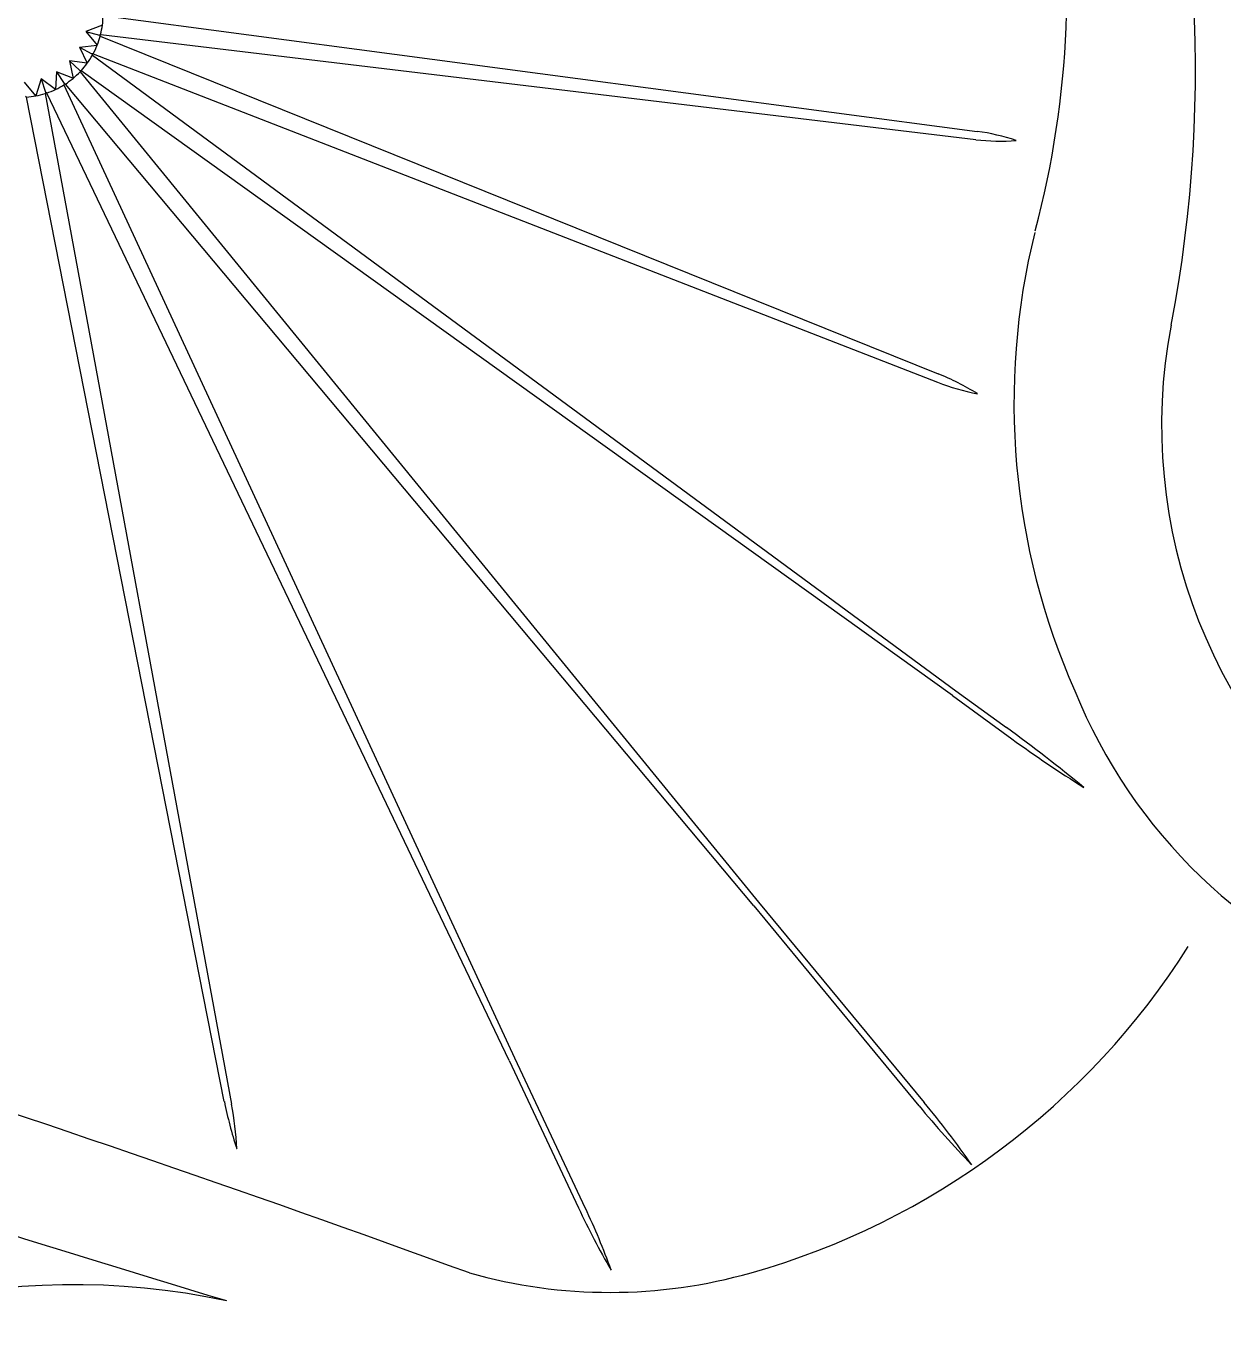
# Model space of a CAD drawing. Extents: x 646 to 726, y 789 to 934.
# Drawn here: x 686.08 to 700.6, y 834.02 to 849.74 of the extents above; entities that cross this region are included whole.
import ezdxf

# ---------------------------------------------------------------- set-up
doc = ezdxf.new("R2010")
doc.units = 0
doc.header["$MEASUREMENT"] = 0
doc.layers.add('1', color=4, linetype='Continuous')
doc.layers.add('1_CYAN', color=4, linetype='Continuous')

# ---------------------------------------------------------------- blocks, each defined once
blk = doc.blocks.new('BOLT')
at = {"layer": '1_CYAN', "color": 3, "linetype": 'Continuous'}
for p, q in [((40.802, 39.789), (51.404, 38.384)), ((40.794, 39.673), (40.592, 39.595)), ((40.592, 39.595), (40.757, 39.553)), ((40.592, 39.595), (40.732, 39.43)), ((40.773, 39.559), (40.757, 39.553)), ((40.757, 39.553), (40.768, 39.54)), ((40.768, 39.54), (50.93, 35.445)), ((40.773, 39.559), (51.388, 38.284)), ((40.517, 39.405), (40.729, 39.431)), ((40.517, 39.405), (40.665, 39.323)), ((40.517, 39.405), (40.611, 39.21)), ((40.683, 39.325), (40.665, 39.323)), ((40.665, 39.323), (40.673, 39.307)), ((40.673, 39.307), (51.147, 31.6)), ((40.683, 39.325), (50.925, 35.341)), ((40.396, 39.239), (40.52, 39.122)), ((40.611, 39.21), (40.396, 39.239)), ((40.396, 39.239), (40.438, 39.026)), ((40.052, 39.02), (39.987, 38.817)), ((40.225, 38.894), (40.052, 39.02)), ((40.052, 39.02), (40.105, 38.859)), ((40.238, 39.108), (40.225, 38.894)), ((40.437, 39.029), (40.238, 39.108)), ((40.238, 39.108), (40.329, 38.964)), ((40.52, 39.122), (40.523, 39.105)), ((40.537, 39.12), (40.52, 39.122)), ((40.523, 39.105), (48.751, 29.035)), ((51.104, 31.541), (40.537, 39.12)), ((39.987, 38.814), (39.851, 38.982)), ((40.105, 38.859), (40.099, 38.842)), ((40.099, 38.842), (42.36, 26.585)), ((40.119, 38.848), (40.105, 38.859)), ((45.727, 27.116), (40.119, 38.848)), ((40.329, 38.964), (40.328, 38.947)), ((40.328, 38.947), (45.793, 27.147)), ((40.345, 38.958), (40.329, 38.964)), ((48.695, 28.989), (40.345, 38.958)), ((39.872, 38.799), (39.861, 38.812)), ((42.273, 26.616), (39.872, 38.799)), ((51.104, 31.541), (51.826, 31.016)), ((51.147, 31.6), (51.762, 31.153)), ((48.695, 28.989), (50.699, 26.566)), ((48.751, 29.035), (50.76, 26.607)), ((45.727, 27.116), (46.569, 25.327)), ((45.793, 27.147), (46.651, 25.323)), ((42.423, 26.046), (42.422, 26.047)), ((42.422, 26.047), (42.423, 26.047)), ((42.423, 26.047), (42.423, 26.046))]:
    blk.add_line(p, q, dxfattribs=at)
at = {"layer": '1_CYAN', "color": 2, "linetype": 'Continuous'}
for centre, radius, start, end in [((41.231, 40.093), 11.261, 345.0018, 86.0423), ((60.464, 35.088), 8.613, 166.095, 203.8996), ((58.644, 34.057), 6.535, 202.0995, 250.157), ((46.135, 33.458), 9.27, 285.8342, 327.6455), ((-33.566, -191.764), 230.212, 69.98013, 72.1436), ((46.951, 30.581), 6.279, 254.2528, 285.8342), ((40.46, 15.607), 8.788, 77.9278, 129.7567)]:
    blk.add_arc(centre, radius, start, end, dxfattribs=at)
at = {"layer": '1_CYAN', "color": 3, "linetype": 'Continuous'}
for centre, radius, start, end in [((37.756, 39.127), 16.297, 349.0588, 18.9782), ((39.799, 39.8), 1.003, 346.1495, 359.3871), ((39.799, 39.8), 1.003, 331.7515, 344.9916), ((39.799, 39.8), 1.003, 317.3547, 330.6005), ((39.799, 39.8), 1.003, 302.9601, 316.2109), ((39.799, 39.8), 1.003, 274.1768, 287.4305), ((39.799, 39.8), 1.003, 288.5677, 301.8211), ((51.066, 35.867), 2.54, 71.3372, 82.3494), ((51.691, 40.876), 2.61, 263.3148, 274.111), ((60.137, 34.821), 6.495, 169.2398, 233.6147), ((49.685, 32.392), 3.297, 58.4936, 67.8151), ((51.922, 37.901), 2.747, 248.7338, 259.2186), ((38.171, 12.644), 22.963, 50.7552, 53.7105), ((60.929, 43.566), 15.504, 234.0441, 237.9335), ((40.368, 39.217), 22.333, 302.883, 327.1961), ((47.329, 27.638), 5.158, 191.4209, 197.975), ((38.399, 25.854), 4.029, 2.7317, 10.4567), ((41.945, 19.267), 11.471, 35.024, 39.7787), ((390.241, 1161.309), 1189.15, 252.625576, 252.986434), ((59.658, 33.928), 11.596, 219.4148, 224.153), ((55.028, 29.279), 9.337, 205.0432, 210.272), ((39.396, 21.858), 8.041, 19.7278, 25.5275)]:
    blk.add_arc(centre, radius, start, end, dxfattribs=at)

msp = doc.modelspace()

# ---------------------------------------------------------------- block references
at = {"layer": '1'}
msp.add_blockref('BOLT', (646.214, 810.077), dxfattribs=at)

doc.saveas('drawing.dxf')
